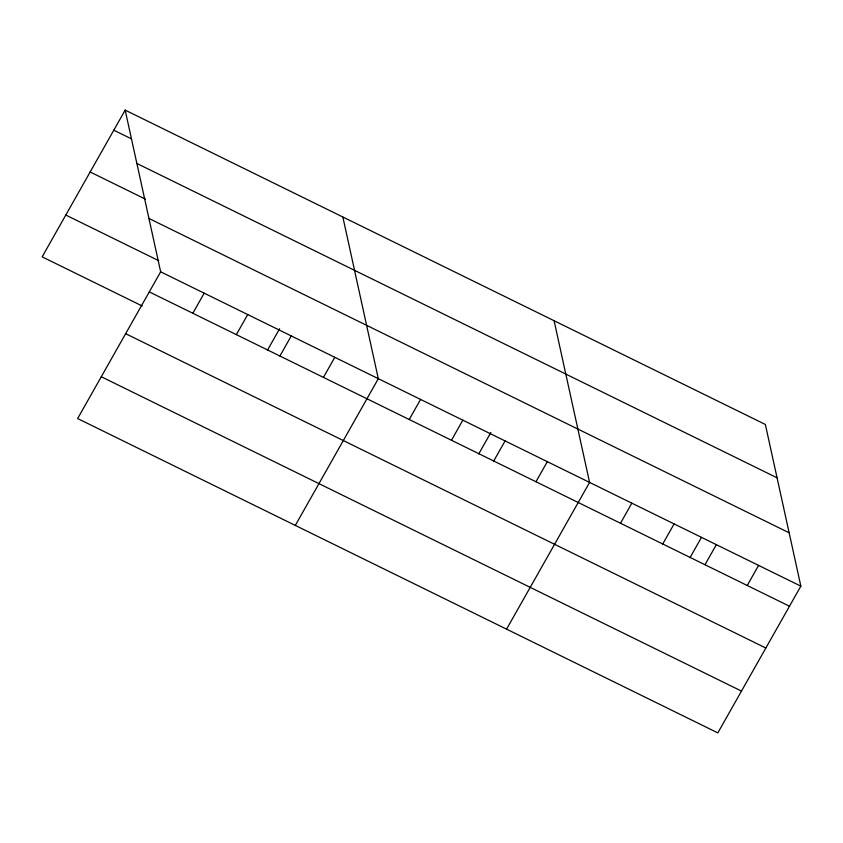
<?xml version="1.0" encoding="UTF-8"?>
<svg xmlns="http://www.w3.org/2000/svg" width="843" height="843" viewBox="0 0 843 843"><rect width="100%" height="100%" fill="white"/><g stroke="black" fill="none" stroke-linecap="round" stroke-linejoin="round"><path stroke-width="1.26" d="M125.164 110.117L160.655 271.804L77.64 418.539L717.836 732.883L800.85 586.148L765.36 424.461L125.164 110.117L42.15 256.852L142.161 305.956M192.826 313.269L204.185 293.185M236.356 334.639L247.726 314.555M267.484 350.172L279.623 328.707M279.897 356.02L291.256 335.935M323.427 377.39L334.787 357.306M295.303 525.421L378.317 378.686L342.838 216.988M409.213 419.519L420.573 399.434M451.469 440.257L462.828 420.183M478.75 453.903L490.889 432.438M493.713 461.005L505.083 440.921M535.969 481.753L547.328 461.669M506.569 629.152L589.584 482.417L554.093 320.73M620.48 523.25L631.839 503.166M662.724 543.998L674.094 523.914M690.017 557.634L701.513 537.307M704.98 564.736L716.339 544.662M747.235 585.485L758.595 565.4M113.805 130.201L131.455 138.863M136.882 163.468L777.077 477.812M90.159 171.993L145.46 199.148M148.948 218.453L789.143 532.797M65.796 215.049L158.747 260.698M160.655 271.804L800.85 586.148M149.295 291.889L789.491 606.233M125.649 333.68L765.844 648.025M101.286 376.747L741.482 691.091"/></g></svg>
